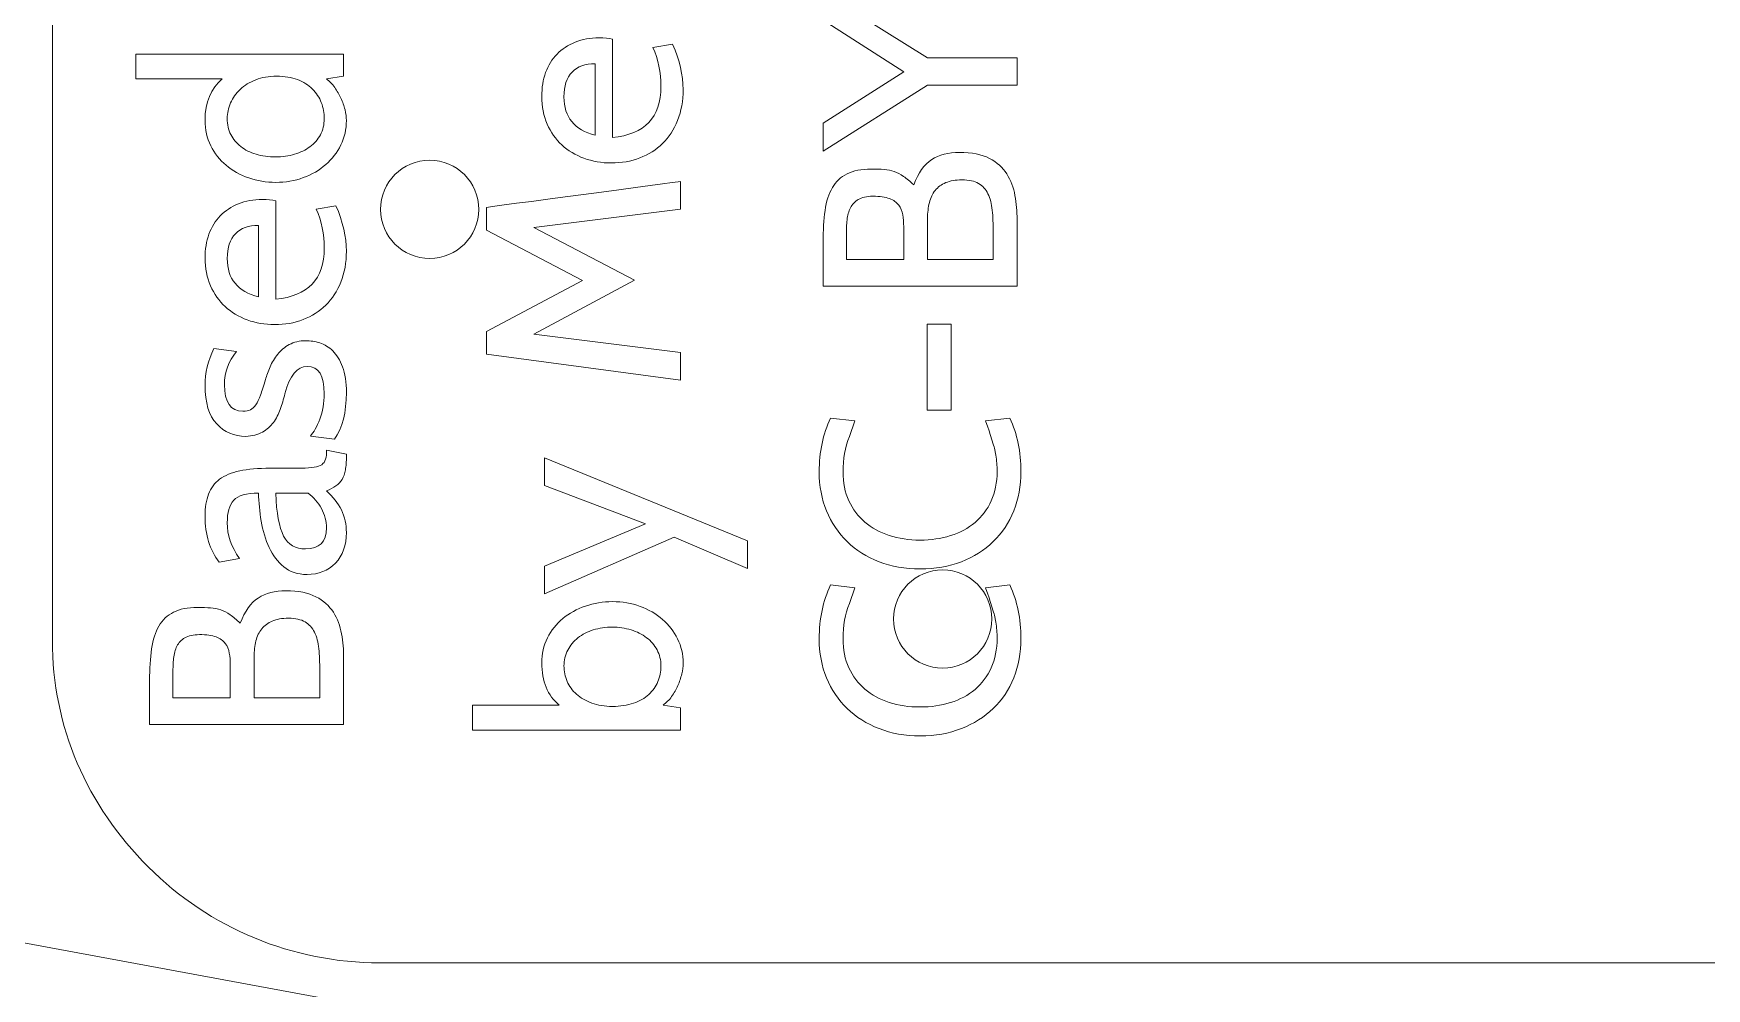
# Model space of a CAD drawing. Header units: centimetres. Extents: x -24 to 24.1, y -20.7 to 0.5.
# Drawn here: x -4.19 to 0.93, y -15.78 to -12.86 of the extents above; entities that cross this region are included whole.
import ezdxf

# ---------------------------------------------------------------- set-up
doc = ezdxf.new("R2010")
doc.units = ezdxf.units.CM
doc.header["$MEASUREMENT"] = 0
doc.layers.add('Layer 1', color=7, linetype='Continuous')

msp = doc.modelspace()

# ---------------------------------------------------------------- linework, layer by layer
at = {"layer": 'Layer 1', "color": 3, "lineweight": 9}
for points, knots in [([(-4.12828, -14.70126), (-4.12828, -14.70126), (-4.1283, -14.71581), (-4.1283, -14.71581), (-4.1283, -14.71581), (-4.1283, -14.98103), (-4.02293, -15.22084), (-3.83539, -15.40837), (-3.83539, -15.40837), (-3.64786, -15.59591), (-3.3935, -15.70126), (-3.12828, -15.70126), (-3.12828, -15.70126), (-3.12828, -15.70126), (4.37172, -15.70126), (4.37172, -15.70126), (4.37172, -15.70126), (4.63693, -15.70126), (4.89129, -15.59591), (5.07882, -15.40837), (5.07882, -15.40837), (5.26635, -15.22084), (5.37172, -14.96648), (5.37172, -14.70127), (5.37172, -14.70127), (5.37172, -14.70126), (5.37172, -2.29126), (5.37172, -2.29126), (5.37172, -2.29126), (5.37172, -1.73898), (4.924, -1.29127), (4.37172, -1.29127), (4.37172, -1.29127), (4.37172, -1.29126), (-3.12828, -1.29126), (-3.12828, -1.29127), (-3.12828, -1.29127), (-3.3935, -1.29127), (-3.64786, -1.39662), (-3.83539, -1.58416), (-3.83539, -1.58416), (-4.02293, -1.77169), (-4.12828, -2.02605), (-4.12828, -2.29126), (-4.12828, -2.29126), (-4.12828, -2.29126), (-4.12828, -14.70126), (-4.12828, -14.70126)], [0, 0, 0, 0, 0.0769231, 0.0769231, 0.0769231, 0.0769231, 0.1538462, 0.1538462, 0.1538462, 0.1538462, 0.2307692, 0.2307692, 0.2307692, 0.2307692, 0.3076923, 0.3076923, 0.3076923, 0.3076923, 0.3846154, 0.3846154, 0.3846154, 0.3846154, 0.4615385, 0.4615385, 0.4615385, 0.4615385, 0.5384615, 0.5384615, 0.5384615, 0.5384615, 0.6153846, 0.6153846, 0.6153846, 0.6153846, 0.6923077, 0.6923077, 0.6923077, 0.6923077, 0.7692308, 0.7692308, 0.7692308, 0.7692308, 0.8461538, 0.8461538, 0.8461538, 0.8461539, 1, 1, 1, 1]), ([(-2.69291, -19.95147), (-2.69289, -20.03103), (-2.72451, -20.10733), (-2.78077, -20.16359), (-2.78077, -20.16359), (-2.83703, -20.21985), (-2.91333, -20.25146), (-2.99291, -20.25146), (-2.99291, -20.25146), (-2.99291, -20.25146), (-8.39291, -20.25146), (-8.39291, -20.25146), (-8.39291, -20.25146), (-8.55859, -20.25146), (-8.6929, -20.11714), (-8.6929, -19.95147), (-8.6929, -19.95147), (-8.6929, -19.95147), (-8.69291, -16.17147), (-8.69291, -16.17147), (-8.69291, -16.17147), (-8.69291, -16.11853), (-8.6789, -16.06656), (-8.65232, -16.02079), (-8.65232, -16.02079), (-8.65232, -16.02079), (-8.16403, -15.18009), (-8.16403, -15.18009), (-8.16403, -15.18009), (-8.07915, -15.03396), (-7.91159, -14.95692), (-7.74541, -14.98766), (-7.74541, -14.98766), (-7.74541, -14.98766), (-2.93836, -15.87646), (-2.93836, -15.87646), (-2.93836, -15.87646), (-2.79612, -15.90276), (-2.69289, -16.02682), (-2.69289, -16.17147), (-2.69289, -16.17147), (-2.69289, -16.17147), (-2.69291, -19.95147), (-2.69291, -19.95147)], [0, 0, 0, 0, 0.0833333, 0.0833333, 0.0833333, 0.0833333, 0.1666667, 0.1666667, 0.1666667, 0.1666667, 0.25, 0.25, 0.25, 0.25, 0.3333333, 0.3333333, 0.3333333, 0.3333333, 0.4166667, 0.4166667, 0.4166667, 0.4166667, 0.5, 0.5, 0.5, 0.5, 0.5833333, 0.5833333, 0.5833333, 0.5833333, 0.6666667, 0.6666667, 0.6666667, 0.6666667, 0.75, 0.75, 0.75, 0.75, 0.8333333, 0.8333333, 0.8333333, 0.8333333, 1, 1, 1, 1])]:
    msp.add_open_spline(points, degree=3, knots=knots, dxfattribs=at)
at = {"layer": 'Layer 1', "color": 250, "lineweight": 9}
for points, knots in [([(-1.77371, -12.73809), (-1.77371, -12.73809), (-1.45451, -12.93791), (-1.45451, -12.93791), (-1.45451, -12.93791), (-1.45451, -12.93791), (-1.18104, -12.93791), (-1.18104, -12.93791), (-1.18104, -12.93791), (-1.18104, -12.93791), (-1.18104, -13.02173), (-1.18104, -13.02173), (-1.18104, -13.02173), (-1.18104, -13.02173), (-1.45451, -13.02173), (-1.45451, -13.02173), (-1.45451, -13.02173), (-1.45451, -13.02173), (-1.77371, -13.22239), (-1.77371, -13.22239), (-1.77371, -13.22239), (-1.77371, -13.22239), (-1.77371, -13.13772), (-1.77371, -13.13772), (-1.77371, -13.13772), (-1.77371, -13.13772), (-1.52733, -12.98024), (-1.52733, -12.98024), (-1.52733, -12.98024), (-1.52733, -12.98024), (-1.77371, -12.82276), (-1.77371, -12.82276), (-1.77371, -12.82276), (-1.77371, -12.82276), (-1.77371, -12.73809), (-1.77371, -12.73809)], [0, 0, 0, 0, 0.1, 0.1, 0.1, 0.1, 0.2, 0.2, 0.2, 0.2, 0.3, 0.3, 0.3, 0.3, 0.4, 0.4, 0.4, 0.4, 0.5, 0.5, 0.5, 0.5, 0.6, 0.6, 0.6, 0.6, 0.7, 0.7, 0.7, 0.7, 0.8, 0.8, 0.8, 0.8, 1, 1, 1, 1]), ([(-2.41718, -12.88033), (-2.41718, -12.88033), (-2.41718, -13.1809), (-2.41718, -13.1809), (-2.41718, -13.1809), (-2.31841, -13.17187), (-2.26902, -13.11994), (-2.26902, -13.02511), (-2.26902, -13.02511), (-2.26902, -12.98278), (-2.2772, -12.94299), (-2.29357, -12.90573), (-2.29357, -12.90573), (-2.29357, -12.90573), (-2.23346, -12.89557), (-2.23346, -12.89557), (-2.23346, -12.89557), (-2.21201, -12.94468), (-2.20128, -12.99096), (-2.20128, -13.03443), (-2.20128, -13.03443), (-2.20128, -13.06942), (-2.20693, -13.10089), (-2.21822, -13.12883), (-2.21822, -13.12883), (-2.22951, -13.15677), (-2.24489, -13.18034), (-2.26436, -13.19953), (-2.26436, -13.19953), (-2.28383, -13.21872), (-2.30698, -13.23339), (-2.33379, -13.24355), (-2.33379, -13.24355), (-2.3606, -13.25371), (-2.38953, -13.25879), (-2.42057, -13.25879), (-2.42057, -13.25879), (-2.45049, -13.25879), (-2.47843, -13.254), (-2.50439, -13.2444), (-2.50439, -13.2444), (-2.53036, -13.2348), (-2.55279, -13.22126), (-2.5717, -13.20376), (-2.5717, -13.20376), (-2.59061, -13.18626), (-2.60557, -13.16495), (-2.61657, -13.13984), (-2.61657, -13.13984), (-2.62758, -13.11472), (-2.63309, -13.08664), (-2.63309, -13.05559), (-2.63309, -13.05559), (-2.63309, -13.02906), (-2.62913, -13.00479), (-2.62123, -12.98278), (-2.62123, -12.98278), (-2.61333, -12.96077), (-2.60176, -12.942), (-2.58652, -12.92648), (-2.58652, -12.92648), (-2.57128, -12.91095), (-2.55279, -12.89882), (-2.53106, -12.89007), (-2.53106, -12.89007), (-2.50933, -12.88132), (-2.48492, -12.87695), (-2.45782, -12.87695), (-2.45782, -12.87695), (-2.44202, -12.87695), (-2.42847, -12.87807), (-2.41718, -12.88033)], [0, 0, 0, 0, 0.0526316, 0.0526316, 0.0526316, 0.0526316, 0.1052632, 0.1052632, 0.1052632, 0.1052632, 0.1578947, 0.1578947, 0.1578947, 0.1578947, 0.2105263, 0.2105263, 0.2105263, 0.2105263, 0.2631579, 0.2631579, 0.2631579, 0.2631579, 0.3157895, 0.3157895, 0.3157895, 0.3157895, 0.3684211, 0.3684211, 0.3684211, 0.3684211, 0.4210526, 0.4210526, 0.4210526, 0.4210526, 0.4736842, 0.4736842, 0.4736842, 0.4736842, 0.5263158, 0.5263158, 0.5263158, 0.5263158, 0.5789474, 0.5789474, 0.5789474, 0.5789474, 0.6315789, 0.6315789, 0.6315789, 0.631579, 0.6842105, 0.6842105, 0.6842105, 0.6842105, 0.7368421, 0.7368421, 0.7368421, 0.7368421, 0.7894737, 0.7894737, 0.7894737, 0.7894737, 0.8421053, 0.8421053, 0.8421053, 0.8421053, 0.8947368, 0.8947368, 0.8947368, 0.8947369, 1, 1, 1, 1]), ([(-3.23846, -12.92606), (-3.23846, -12.92606), (-3.23846, -12.99379), (-3.23846, -12.99379), (-3.23846, -12.99379), (-3.23846, -12.99379), (-3.29095, -13.00226), (-3.29095, -13.00226), (-3.29095, -13.00226), (-3.28136, -13.00903), (-3.27289, -13.01764), (-3.26555, -13.02808), (-3.26555, -13.02808), (-3.25822, -13.03852), (-3.25187, -13.04953), (-3.2465, -13.0611), (-3.2465, -13.0611), (-3.24114, -13.07267), (-3.23705, -13.08439), (-3.23423, -13.09624), (-3.23423, -13.09624), (-3.2314, -13.10809), (-3.22999, -13.1191), (-3.22999, -13.12926), (-3.22999, -13.12926), (-3.22999, -13.15579), (-3.23564, -13.18062), (-3.24693, -13.20377), (-3.24693, -13.20377), (-3.25822, -13.22691), (-3.2736, -13.24695), (-3.29307, -13.26388), (-3.29307, -13.26388), (-3.31254, -13.28081), (-3.3354, -13.29408), (-3.36165, -13.30367), (-3.36165, -13.30367), (-3.3879, -13.31327), (-3.41598, -13.31807), (-3.44589, -13.31807), (-3.44589, -13.31807), (-3.47468, -13.31807), (-3.5022, -13.31355), (-3.52844, -13.30452), (-3.52844, -13.30452), (-3.55469, -13.29549), (-3.57769, -13.28265), (-3.59745, -13.266), (-3.59745, -13.266), (-3.6172, -13.24935), (-3.63287, -13.22945), (-3.64444, -13.20631), (-3.64444, -13.20631), (-3.65601, -13.18316), (-3.6618, -13.15748), (-3.6618, -13.12926), (-3.6618, -13.12926), (-3.6618, -13.07338), (-3.6443, -13.03105), (-3.6093, -13.00226), (-3.6093, -13.00226), (-3.6093, -13.00226), (-3.87346, -13.00226), (-3.87346, -13.00226), (-3.87346, -13.00226), (-3.87346, -13.00226), (-3.87346, -12.92606), (-3.87346, -12.92606), (-3.87346, -12.92606), (-3.87346, -12.92606), (-3.23846, -12.92606), (-3.23846, -12.92606)], [0, 0, 0, 0, 0.0526316, 0.0526316, 0.0526316, 0.0526316, 0.1052632, 0.1052632, 0.1052632, 0.1052632, 0.1578947, 0.1578947, 0.1578947, 0.1578947, 0.2105263, 0.2105263, 0.2105263, 0.2105263, 0.2631579, 0.2631579, 0.2631579, 0.2631579, 0.3157895, 0.3157895, 0.3157895, 0.3157895, 0.3684211, 0.3684211, 0.3684211, 0.3684211, 0.4210526, 0.4210526, 0.4210526, 0.4210526, 0.4736842, 0.4736842, 0.4736842, 0.4736842, 0.5263158, 0.5263158, 0.5263158, 0.5263158, 0.5789474, 0.5789474, 0.5789474, 0.5789474, 0.6315789, 0.6315789, 0.6315789, 0.631579, 0.6842105, 0.6842105, 0.6842105, 0.6842105, 0.7368421, 0.7368421, 0.7368421, 0.7368421, 0.7894737, 0.7894737, 0.7894737, 0.7894737, 0.8421053, 0.8421053, 0.8421053, 0.8421053, 0.8947368, 0.8947368, 0.8947368, 0.8947369, 1, 1, 1, 1]), ([(-2.56535, -13.05729), (-2.56535, -13.11881), (-2.53346, -13.15776), (-2.46968, -13.17413), (-2.46968, -13.17413), (-2.46968, -13.17413), (-2.46968, -12.95569), (-2.46968, -12.95569), (-2.46968, -12.95569), (-2.50016, -12.95569), (-2.52372, -12.96415), (-2.54037, -12.98109), (-2.54037, -12.98109), (-2.55703, -12.99802), (-2.56535, -13.02342), (-2.56535, -13.05729)], [0, 0, 0, 0, 0.2, 0.2, 0.2, 0.2, 0.4, 0.4, 0.4, 0.4, 0.6, 0.6, 0.6, 0.6, 1, 1, 1, 1]), ([(-3.59406, -13.12333), (-3.59406, -13.14139), (-3.59039, -13.15762), (-3.58305, -13.17202), (-3.58305, -13.17202), (-3.57572, -13.18641), (-3.56556, -13.19869), (-3.55257, -13.20885), (-3.55257, -13.20885), (-3.53959, -13.21901), (-3.52407, -13.22677), (-3.50601, -13.23213), (-3.50601, -13.23213), (-3.48795, -13.23749), (-3.46791, -13.24017), (-3.44589, -13.24017), (-3.44589, -13.24017), (-3.42557, -13.24017), (-3.40638, -13.23749), (-3.38832, -13.23213), (-3.38832, -13.23213), (-3.37026, -13.22677), (-3.35459, -13.21915), (-3.34133, -13.20927), (-3.34133, -13.20927), (-3.32807, -13.19939), (-3.31748, -13.18726), (-3.30958, -13.17286), (-3.30958, -13.17286), (-3.30168, -13.15847), (-3.29773, -13.14196), (-3.29773, -13.12333), (-3.29773, -13.12333), (-3.29773, -13.1064), (-3.30069, -13.09017), (-3.30662, -13.07465), (-3.30662, -13.07465), (-3.31254, -13.05913), (-3.32157, -13.0453), (-3.33371, -13.03316), (-3.33371, -13.03316), (-3.34585, -13.02103), (-3.36109, -13.01143), (-3.37943, -13.00438), (-3.37943, -13.00438), (-3.39778, -12.99732), (-3.41908, -12.99379), (-3.44335, -12.99379), (-3.44335, -12.99379), (-3.46706, -12.99379), (-3.48823, -12.99746), (-3.50685, -13.0048), (-3.50685, -13.0048), (-3.52548, -13.01214), (-3.54129, -13.02187), (-3.55427, -13.03401), (-3.55427, -13.03401), (-3.56725, -13.04614), (-3.57713, -13.05997), (-3.5839, -13.0755), (-3.5839, -13.0755), (-3.59067, -13.09102), (-3.59406, -13.10696), (-3.59406, -13.12333)], [0, 0, 0, 0, 0.0588235, 0.0588235, 0.0588235, 0.0588235, 0.1176471, 0.1176471, 0.1176471, 0.1176471, 0.1764706, 0.1764706, 0.1764706, 0.1764706, 0.2352941, 0.2352941, 0.2352941, 0.2352941, 0.2941176, 0.2941176, 0.2941176, 0.2941177, 0.3529412, 0.3529412, 0.3529412, 0.3529412, 0.4117647, 0.4117647, 0.4117647, 0.4117647, 0.4705882, 0.4705882, 0.4705882, 0.4705882, 0.5294118, 0.5294118, 0.5294118, 0.5294118, 0.5882353, 0.5882353, 0.5882353, 0.5882353, 0.6470588, 0.6470588, 0.6470588, 0.6470588, 0.7058824, 0.7058824, 0.7058824, 0.7058824, 0.7647059, 0.7647059, 0.7647059, 0.7647059, 0.8235294, 0.8235294, 0.8235294, 0.8235294, 0.8823529, 0.8823529, 0.8823529, 0.882353, 1, 1, 1, 1]), ([(-1.18104, -13.43152), (-1.18104, -13.43152), (-1.18104, -13.63472), (-1.18104, -13.63472), (-1.18104, -13.63472), (-1.18104, -13.63472), (-1.77371, -13.63472), (-1.77371, -13.63472), (-1.77371, -13.63472), (-1.77371, -13.63472), (-1.77371, -13.50094), (-1.77371, -13.50094), (-1.77371, -13.50094), (-1.77371, -13.46425), (-1.77173, -13.43194), (-1.76778, -13.404), (-1.76778, -13.404), (-1.76383, -13.37606), (-1.75635, -13.35278), (-1.74535, -13.33415), (-1.74535, -13.33415), (-1.73434, -13.31552), (-1.71938, -13.30141), (-1.70047, -13.29182), (-1.70047, -13.29182), (-1.68156, -13.28222), (-1.65715, -13.27742), (-1.62724, -13.27742), (-1.62724, -13.27742), (-1.612, -13.27742), (-1.59873, -13.27784), (-1.58744, -13.27869), (-1.58744, -13.27869), (-1.57615, -13.27954), (-1.56571, -13.28166), (-1.55611, -13.28504), (-1.55611, -13.28504), (-1.54652, -13.28843), (-1.53706, -13.29337), (-1.52775, -13.29986), (-1.52775, -13.29986), (-1.51844, -13.30621), (-1.50814, -13.31482), (-1.49685, -13.32554), (-1.49685, -13.32554), (-1.48274, -13.28885), (-1.46439, -13.26331), (-1.44181, -13.24863), (-1.44181, -13.24863), (-1.41924, -13.23396), (-1.39101, -13.22662), (-1.35715, -13.22662), (-1.35715, -13.22662), (-1.31933, -13.22662), (-1.28885, -13.23269), (-1.26571, -13.24482), (-1.26571, -13.24482), (-1.24256, -13.25696), (-1.22478, -13.27276), (-1.21237, -13.29224), (-1.21237, -13.29224), (-1.19995, -13.31171), (-1.19162, -13.33373), (-1.18739, -13.35828), (-1.18739, -13.35828), (-1.18316, -13.38283), (-1.18104, -13.40724), (-1.18104, -13.43152)], [0, 0, 0, 0, 0.0555556, 0.0555556, 0.0555556, 0.0555556, 0.1111111, 0.1111111, 0.1111111, 0.1111111, 0.1666667, 0.1666667, 0.1666667, 0.1666667, 0.2222222, 0.2222222, 0.2222222, 0.2222222, 0.2777778, 0.2777778, 0.2777778, 0.2777778, 0.3333333, 0.3333333, 0.3333333, 0.3333333, 0.3888889, 0.3888889, 0.3888889, 0.3888889, 0.4444444, 0.4444444, 0.4444444, 0.4444445, 0.5, 0.5, 0.5, 0.5, 0.5555556, 0.5555556, 0.5555556, 0.5555556, 0.6111111, 0.6111111, 0.6111111, 0.6111111, 0.6666667, 0.6666667, 0.6666667, 0.6666667, 0.7222222, 0.7222222, 0.7222222, 0.7222222, 0.7777778, 0.7777778, 0.7777778, 0.7777778, 0.8333333, 0.8333333, 0.8333333, 0.8333333, 0.8888889, 0.8888889, 0.8888889, 0.8888889, 1, 1, 1, 1]), ([(-2.97548, -13.25053), (-3.05833, -13.25051), (-3.12548, -13.31768), (-3.12548, -13.40051), (-3.12548, -13.40051), (-3.12549, -13.48335), (-3.05833, -13.5505), (-2.9755, -13.5505), (-2.9755, -13.5505), (-2.89266, -13.55051), (-2.82551, -13.48335), (-2.82549, -13.40052), (-2.82549, -13.40052), (-2.82549, -13.31768), (-2.89266, -13.25053), (-2.97548, -13.25053)], [0, 0, 0, 0, 0.2, 0.2, 0.2, 0.2, 0.4, 0.4, 0.4, 0.4, 0.6, 0.6, 0.6, 0.6, 1, 1, 1, 1]), ([(-2.20975, -13.31552), (-2.20975, -13.31552), (-2.20975, -13.40019), (-2.20975, -13.40019), (-2.20975, -13.40019), (-2.20975, -13.40019), (-2.65764, -13.45607), (-2.65764, -13.45607), (-2.65764, -13.45607), (-2.65764, -13.45607), (-2.3503, -13.61694), (-2.3503, -13.61694), (-2.3503, -13.61694), (-2.3503, -13.61694), (-2.65764, -13.78119), (-2.65764, -13.78119), (-2.65764, -13.78119), (-2.65764, -13.78119), (-2.20975, -13.83707), (-2.20975, -13.83707), (-2.20975, -13.83707), (-2.20975, -13.83707), (-2.20975, -13.92174), (-2.20975, -13.92174), (-2.20975, -13.92174), (-2.20975, -13.92174), (-2.80242, -13.84215), (-2.80242, -13.84215), (-2.80242, -13.84215), (-2.80242, -13.84215), (-2.80242, -13.77357), (-2.80242, -13.77357), (-2.80242, -13.77357), (-2.80242, -13.77357), (-2.50862, -13.61779), (-2.50862, -13.61779), (-2.50862, -13.61779), (-2.50862, -13.61779), (-2.80242, -13.46369), (-2.80242, -13.46369), (-2.80242, -13.46369), (-2.80242, -13.46369), (-2.80242, -13.39426), (-2.80242, -13.39426), (-2.80242, -13.39426), (-2.80242, -13.39426), (-2.20975, -13.31552), (-2.20975, -13.31552)], [0, 0, 0, 0, 0.0769231, 0.0769231, 0.0769231, 0.0769231, 0.1538462, 0.1538462, 0.1538462, 0.1538462, 0.2307692, 0.2307692, 0.2307692, 0.2307692, 0.3076923, 0.3076923, 0.3076923, 0.3076923, 0.3846154, 0.3846154, 0.3846154, 0.3846154, 0.4615385, 0.4615385, 0.4615385, 0.4615385, 0.5384615, 0.5384615, 0.5384615, 0.5384615, 0.6153846, 0.6153846, 0.6153846, 0.6153846, 0.6923077, 0.6923077, 0.6923077, 0.6923077, 0.7692308, 0.7692308, 0.7692308, 0.7692308, 0.8461538, 0.8461538, 0.8461538, 0.8461539, 1, 1, 1, 1]), ([(-1.45451, -13.42855), (-1.45451, -13.42855), (-1.45451, -13.55344), (-1.45451, -13.55344), (-1.45451, -13.55344), (-1.45451, -13.55344), (-1.25385, -13.55344), (-1.25385, -13.55344), (-1.25385, -13.55344), (-1.25385, -13.55344), (-1.25385, -13.47074), (-1.25385, -13.47074), (-1.25385, -13.47074), (-1.25385, -13.44549), (-1.25484, -13.42291), (-1.25682, -13.40329), (-1.25682, -13.40329), (-1.25879, -13.38354), (-1.26317, -13.36689), (-1.26994, -13.35306), (-1.26994, -13.35306), (-1.27671, -13.33923), (-1.28631, -13.32879), (-1.29873, -13.32145), (-1.29873, -13.32145), (-1.31114, -13.31411), (-1.32808, -13.31044), (-1.34953, -13.31044), (-1.34953, -13.31044), (-1.36928, -13.31044), (-1.38579, -13.31326), (-1.39906, -13.31891), (-1.39906, -13.31891), (-1.41232, -13.32455), (-1.42305, -13.33231), (-1.43123, -13.34247), (-1.43123, -13.34247), (-1.43942, -13.35263), (-1.44534, -13.36505), (-1.44901, -13.37959), (-1.44901, -13.37959), (-1.45268, -13.39426), (-1.45451, -13.41063), (-1.45451, -13.42855)], [0, 0, 0, 0, 0.0833333, 0.0833333, 0.0833333, 0.0833333, 0.1666667, 0.1666667, 0.1666667, 0.1666667, 0.25, 0.25, 0.25, 0.25, 0.3333333, 0.3333333, 0.3333333, 0.3333333, 0.4166667, 0.4166667, 0.4166667, 0.4166667, 0.5, 0.5, 0.5, 0.5, 0.5833333, 0.5833333, 0.5833333, 0.5833333, 0.6666667, 0.6666667, 0.6666667, 0.6666667, 0.75, 0.75, 0.75, 0.75, 0.8333333, 0.8333333, 0.8333333, 0.8333333, 1, 1, 1, 1]), ([(-3.44589, -13.37395), (-3.44589, -13.37395), (-3.44589, -13.67452), (-3.44589, -13.67452), (-3.44589, -13.67452), (-3.34712, -13.66549), (-3.29773, -13.61356), (-3.29773, -13.51873), (-3.29773, -13.51873), (-3.29773, -13.4764), (-3.30591, -13.43661), (-3.32228, -13.39935), (-3.32228, -13.39935), (-3.32228, -13.39935), (-3.26217, -13.38919), (-3.26217, -13.38919), (-3.26217, -13.38919), (-3.24072, -13.4383), (-3.22999, -13.48458), (-3.22999, -13.52805), (-3.22999, -13.52805), (-3.22999, -13.56304), (-3.23564, -13.59451), (-3.24693, -13.62245), (-3.24693, -13.62245), (-3.25822, -13.65039), (-3.2736, -13.67396), (-3.29307, -13.69315), (-3.29307, -13.69315), (-3.31254, -13.71234), (-3.33569, -13.72701), (-3.3625, -13.73717), (-3.3625, -13.73717), (-3.38931, -13.74733), (-3.41824, -13.75241), (-3.44928, -13.75241), (-3.44928, -13.75241), (-3.4792, -13.75241), (-3.50714, -13.74762), (-3.5331, -13.73802), (-3.5331, -13.73802), (-3.55907, -13.72842), (-3.5815, -13.71488), (-3.60041, -13.69738), (-3.60041, -13.69738), (-3.61932, -13.67988), (-3.63428, -13.65857), (-3.64528, -13.63346), (-3.64528, -13.63346), (-3.65629, -13.60834), (-3.6618, -13.58026), (-3.6618, -13.54921), (-3.6618, -13.54921), (-3.6618, -13.52268), (-3.65784, -13.49841), (-3.64994, -13.4764), (-3.64994, -13.4764), (-3.64204, -13.45439), (-3.63047, -13.43562), (-3.61523, -13.4201), (-3.61523, -13.4201), (-3.59999, -13.40457), (-3.5815, -13.39244), (-3.55977, -13.38369), (-3.55977, -13.38369), (-3.53804, -13.37494), (-3.51363, -13.37057), (-3.48653, -13.37057), (-3.48653, -13.37057), (-3.47073, -13.37057), (-3.45718, -13.37169), (-3.44589, -13.37395)], [0, 0, 0, 0, 0.0526316, 0.0526316, 0.0526316, 0.0526316, 0.1052632, 0.1052632, 0.1052632, 0.1052632, 0.1578947, 0.1578947, 0.1578947, 0.1578947, 0.2105263, 0.2105263, 0.2105263, 0.2105263, 0.2631579, 0.2631579, 0.2631579, 0.2631579, 0.3157895, 0.3157895, 0.3157895, 0.3157895, 0.3684211, 0.3684211, 0.3684211, 0.3684211, 0.4210526, 0.4210526, 0.4210526, 0.4210526, 0.4736842, 0.4736842, 0.4736842, 0.4736842, 0.5263158, 0.5263158, 0.5263158, 0.5263158, 0.5789474, 0.5789474, 0.5789474, 0.5789474, 0.6315789, 0.6315789, 0.6315789, 0.631579, 0.6842105, 0.6842105, 0.6842105, 0.6842105, 0.7368421, 0.7368421, 0.7368421, 0.7368421, 0.7894737, 0.7894737, 0.7894737, 0.7894737, 0.8421053, 0.8421053, 0.8421053, 0.8421053, 0.8947368, 0.8947368, 0.8947368, 0.8947369, 1, 1, 1, 1]), ([(-1.70259, -13.47752), (-1.70259, -13.47752), (-1.70259, -13.55344), (-1.70259, -13.55344), (-1.70259, -13.55344), (-1.70259, -13.55344), (-1.52733, -13.55344), (-1.52733, -13.55344), (-1.52733, -13.55344), (-1.52733, -13.55344), (-1.52733, -13.45395), (-1.52733, -13.45395), (-1.52733, -13.45395), (-1.52733, -13.44055), (-1.52832, -13.42813), (-1.53029, -13.41684), (-1.53029, -13.41684), (-1.53227, -13.40569), (-1.53636, -13.39581), (-1.54271, -13.38735), (-1.54271, -13.38735), (-1.54892, -13.37888), (-1.55823, -13.37239), (-1.57079, -13.36759), (-1.57079, -13.36759), (-1.58321, -13.36279), (-1.60028, -13.3604), (-1.62173, -13.3604), (-1.62173, -13.3604), (-1.6405, -13.3604), (-1.65518, -13.36364), (-1.66604, -13.37013), (-1.66604, -13.37013), (-1.67677, -13.37662), (-1.68481, -13.38509), (-1.69031, -13.39581), (-1.69031, -13.39581), (-1.69567, -13.40654), (-1.69906, -13.41882), (-1.70047, -13.43293), (-1.70047, -13.43293), (-1.70188, -13.4469), (-1.70259, -13.46185), (-1.70259, -13.47752)], [0, 0, 0, 0, 0.0833333, 0.0833333, 0.0833333, 0.0833333, 0.1666667, 0.1666667, 0.1666667, 0.1666667, 0.25, 0.25, 0.25, 0.25, 0.3333333, 0.3333333, 0.3333333, 0.3333333, 0.4166667, 0.4166667, 0.4166667, 0.4166667, 0.5, 0.5, 0.5, 0.5, 0.5833333, 0.5833333, 0.5833333, 0.5833333, 0.6666667, 0.6666667, 0.6666667, 0.6666667, 0.75, 0.75, 0.75, 0.75, 0.8333333, 0.8333333, 0.8333333, 0.8333333, 1, 1, 1, 1]), ([(-3.59406, -13.55091), (-3.59406, -13.61243), (-3.56217, -13.65138), (-3.49839, -13.66775), (-3.49839, -13.66775), (-3.49839, -13.66775), (-3.49839, -13.44931), (-3.49839, -13.44931), (-3.49839, -13.44931), (-3.52887, -13.44931), (-3.55243, -13.45777), (-3.56908, -13.47471), (-3.56908, -13.47471), (-3.58574, -13.49164), (-3.59406, -13.51704), (-3.59406, -13.55091)], [0, 0, 0, 0, 0.2, 0.2, 0.2, 0.2, 0.4, 0.4, 0.4, 0.4, 0.6, 0.6, 0.6, 0.6, 1, 1, 1, 1]), ([(-1.38255, -13.75071), (-1.38255, -13.75071), (-1.38255, -14.01318), (-1.38255, -14.01318), (-1.38255, -14.01318), (-1.38255, -14.01318), (-1.45536, -14.01318), (-1.45536, -14.01318), (-1.45536, -14.01318), (-1.45536, -14.01318), (-1.45536, -13.75071), (-1.45536, -13.75071), (-1.45536, -13.75071), (-1.45536, -13.75071), (-1.38255, -13.75071), (-1.38255, -13.75071)], [0, 0, 0, 0, 0.2, 0.2, 0.2, 0.2, 0.4, 0.4, 0.4, 0.4, 0.6, 0.6, 0.6, 0.6, 1, 1, 1, 1]), ([(-3.22999, -13.95985), (-3.22999, -14.02024), (-3.24213, -14.06766), (-3.2664, -14.10209), (-3.2664, -14.10209), (-3.2664, -14.10209), (-3.34006, -14.09277), (-3.34006, -14.09277), (-3.34006, -14.09277), (-3.3299, -14.08148), (-3.3203, -14.06413), (-3.31127, -14.0407), (-3.31127, -14.0407), (-3.30224, -14.01728), (-3.29773, -13.99146), (-3.29773, -13.96323), (-3.29773, -13.96323), (-3.29773, -13.90792), (-3.31494, -13.88026), (-3.34937, -13.88026), (-3.34937, -13.88026), (-3.38042, -13.88026), (-3.40328, -13.90792), (-3.41795, -13.96323), (-3.41795, -13.96323), (-3.42191, -13.98017), (-3.42656, -13.99611), (-3.43192, -14.01107), (-3.43192, -14.01107), (-3.43729, -14.02603), (-3.44434, -14.03943), (-3.45309, -14.05129), (-3.45309, -14.05129), (-3.46184, -14.06314), (-3.47299, -14.07288), (-3.48653, -14.0805), (-3.48653, -14.0805), (-3.50008, -14.08812), (-3.51701, -14.09249), (-3.53733, -14.09362), (-3.53733, -14.09362), (-3.57289, -14.09362), (-3.60253, -14.08092), (-3.62623, -14.05552), (-3.62623, -14.05552), (-3.64994, -14.03012), (-3.6618, -13.99089), (-3.6618, -13.93783), (-3.6618, -13.93783), (-3.6618, -13.90001), (-3.65276, -13.86248), (-3.6347, -13.82523), (-3.6347, -13.82523), (-3.6347, -13.82523), (-3.56527, -13.83454), (-3.56527, -13.83454), (-3.56527, -13.83454), (-3.59011, -13.86389), (-3.60253, -13.89776), (-3.60253, -13.93614), (-3.60253, -13.93614), (-3.60253, -13.98976), (-3.58376, -14.01657), (-3.54622, -14.01657), (-3.54622, -14.01657), (-3.53719, -14.01657), (-3.52943, -14.01516), (-3.52322, -14.01234), (-3.52322, -14.01234), (-3.51701, -14.00952), (-3.51137, -14.00444), (-3.50657, -13.9971), (-3.50657, -13.9971), (-3.50177, -13.98976), (-3.49712, -13.97988), (-3.49246, -13.96747), (-3.49246, -13.96747), (-3.48795, -13.95505), (-3.48287, -13.93924), (-3.47722, -13.92005), (-3.47722, -13.92005), (-3.47383, -13.9082), (-3.46918, -13.89536), (-3.46325, -13.88153), (-3.46325, -13.88153), (-3.45732, -13.8677), (-3.44956, -13.85486), (-3.43997, -13.84301), (-3.43997, -13.84301), (-3.43037, -13.83115), (-3.41852, -13.82127), (-3.40441, -13.81337), (-3.40441, -13.81337), (-3.3903, -13.80547), (-3.37336, -13.80152), (-3.35361, -13.80152), (-3.35361, -13.80152), (-3.34006, -13.80152), (-3.32595, -13.80378), (-3.31127, -13.80829), (-3.31127, -13.80829), (-3.2966, -13.81281), (-3.28333, -13.82099), (-3.27148, -13.83285), (-3.27148, -13.83285), (-3.25963, -13.8447), (-3.24975, -13.86093), (-3.24185, -13.88153), (-3.24185, -13.88153), (-3.23394, -13.90213), (-3.22999, -13.92824), (-3.22999, -13.95985)], [0, 0, 0, 0, 0.0344828, 0.0344828, 0.0344828, 0.0344828, 0.0689655, 0.0689655, 0.0689655, 0.0689655, 0.1034483, 0.1034483, 0.1034483, 0.1034483, 0.137931, 0.137931, 0.137931, 0.137931, 0.1724138, 0.1724138, 0.1724138, 0.1724138, 0.2068966, 0.2068966, 0.2068966, 0.2068966, 0.2413793, 0.2413793, 0.2413793, 0.2413793, 0.2758621, 0.2758621, 0.2758621, 0.2758621, 0.3103448, 0.3103448, 0.3103448, 0.3103448, 0.3448276, 0.3448276, 0.3448276, 0.3448276, 0.3793103, 0.3793103, 0.3793103, 0.3793104, 0.4137931, 0.4137931, 0.4137931, 0.4137931, 0.4482759, 0.4482759, 0.4482759, 0.4482759, 0.4827586, 0.4827586, 0.4827586, 0.4827586, 0.5172414, 0.5172414, 0.5172414, 0.5172414, 0.5517241, 0.5517241, 0.5517241, 0.5517241, 0.5862069, 0.5862069, 0.5862069, 0.5862069, 0.6206897, 0.6206897, 0.6206897, 0.6206897, 0.6551724, 0.6551724, 0.6551724, 0.6551724, 0.6896552, 0.6896552, 0.6896552, 0.6896552, 0.7241379, 0.7241379, 0.7241379, 0.7241379, 0.7586207, 0.7586207, 0.7586207, 0.7586207, 0.7931034, 0.7931034, 0.7931034, 0.7931035, 0.8275862, 0.8275862, 0.8275862, 0.8275862, 0.862069, 0.862069, 0.862069, 0.862069, 0.8965517, 0.8965517, 0.8965517, 0.8965517, 0.9310345, 0.9310345, 0.9310345, 0.9310345, 1, 1, 1, 1]), ([(-1.16919, -14.20114), (-1.16919, -14.2446), (-1.17652, -14.28454), (-1.1912, -14.32094), (-1.1912, -14.32094), (-1.20588, -14.35735), (-1.22676, -14.38868), (-1.25385, -14.41492), (-1.25385, -14.41492), (-1.28095, -14.44117), (-1.3134, -14.46163), (-1.35122, -14.47631), (-1.35122, -14.47631), (-1.38904, -14.49098), (-1.43109, -14.49832), (-1.47737, -14.49832), (-1.47737, -14.49832), (-1.52309, -14.49832), (-1.56486, -14.49098), (-1.60268, -14.47631), (-1.60268, -14.47631), (-1.6405, -14.46163), (-1.67296, -14.44117), (-1.70005, -14.41492), (-1.70005, -14.41492), (-1.72714, -14.38868), (-1.74817, -14.35749), (-1.76313, -14.32137), (-1.76313, -14.32137), (-1.77808, -14.28524), (-1.78556, -14.24545), (-1.78556, -14.20199), (-1.78556, -14.20199), (-1.78556, -14.14159), (-1.77399, -14.08684), (-1.75085, -14.03773), (-1.75085, -14.03773), (-1.75085, -14.03773), (-1.67634, -14.0462), (-1.67634, -14.0462), (-1.67634, -14.0462), (-1.67634, -14.0462), (-1.69328, -14.09446), (-1.69328, -14.09446), (-1.69328, -14.09446), (-1.70626, -14.12663), (-1.71275, -14.16247), (-1.71275, -14.20199), (-1.71275, -14.20199), (-1.71275, -14.23529), (-1.70682, -14.26478), (-1.69497, -14.29046), (-1.69497, -14.29046), (-1.68312, -14.31614), (-1.66675, -14.33788), (-1.64586, -14.35566), (-1.64586, -14.35566), (-1.62498, -14.37344), (-1.60014, -14.38698), (-1.57135, -14.3963), (-1.57135, -14.3963), (-1.54257, -14.40561), (-1.51124, -14.41027), (-1.47737, -14.41027), (-1.47737, -14.41027), (-1.44407, -14.41027), (-1.41303, -14.40575), (-1.38424, -14.39672), (-1.38424, -14.39672), (-1.35545, -14.38769), (-1.33048, -14.37428), (-1.30931, -14.3565), (-1.30931, -14.3565), (-1.28814, -14.33872), (-1.27163, -14.31671), (-1.25978, -14.29046), (-1.25978, -14.29046), (-1.24793, -14.26422), (-1.242, -14.23416), (-1.242, -14.20029), (-1.242, -14.20029), (-1.242, -14.19183), (-1.24228, -14.18364), (-1.24285, -14.17574), (-1.24285, -14.17574), (-1.24341, -14.16784), (-1.24454, -14.15965), (-1.24623, -14.15119), (-1.24623, -14.15119), (-1.24623, -14.15119), (-1.25047, -14.13002), (-1.25047, -14.13002), (-1.25047, -14.13002), (-1.25103, -14.1255), (-1.25329, -14.11788), (-1.25724, -14.10716), (-1.25724, -14.10716), (-1.25724, -14.10716), (-1.26317, -14.08768), (-1.26317, -14.08768), (-1.26317, -14.08768), (-1.26373, -14.08486), (-1.26627, -14.07752), (-1.27079, -14.06567), (-1.27079, -14.06567), (-1.27079, -14.06567), (-1.27756, -14.0462), (-1.27756, -14.0462), (-1.27756, -14.0462), (-1.27756, -14.0462), (-1.20305, -14.03773), (-1.20305, -14.03773), (-1.20305, -14.03773), (-1.18048, -14.08684), (-1.16919, -14.14131), (-1.16919, -14.20114)], [0, 0, 0, 0, 0.0333333, 0.0333333, 0.0333333, 0.0333333, 0.0666667, 0.0666667, 0.0666667, 0.0666667, 0.1, 0.1, 0.1, 0.1, 0.1333333, 0.1333333, 0.1333333, 0.1333333, 0.1666667, 0.1666667, 0.1666667, 0.1666667, 0.2, 0.2, 0.2, 0.2, 0.2333333, 0.2333333, 0.2333333, 0.2333333, 0.2666667, 0.2666667, 0.2666667, 0.2666667, 0.3, 0.3, 0.3, 0.3, 0.3333333, 0.3333333, 0.3333333, 0.3333333, 0.3666667, 0.3666667, 0.3666667, 0.3666667, 0.4, 0.4, 0.4, 0.4, 0.4333333, 0.4333333, 0.4333333, 0.4333333, 0.4666667, 0.4666667, 0.4666667, 0.4666667, 0.5, 0.5, 0.5, 0.5, 0.5333333, 0.5333333, 0.5333333, 0.5333333, 0.5666667, 0.5666667, 0.5666667, 0.5666667, 0.6, 0.6, 0.6, 0.6, 0.6333333, 0.6333333, 0.6333333, 0.6333333, 0.6666667, 0.6666667, 0.6666667, 0.6666667, 0.7, 0.7, 0.7, 0.7, 0.7333333, 0.7333333, 0.7333333, 0.7333333, 0.7666667, 0.7666667, 0.7666667, 0.7666667, 0.8, 0.8, 0.8, 0.8, 0.8333333, 0.8333333, 0.8333333, 0.8333333, 0.8666667, 0.8666667, 0.8666667, 0.8666667, 0.9, 0.9, 0.9, 0.9, 0.9333333, 0.9333333, 0.9333333, 0.9333333, 1, 1, 1, 1]), ([(-3.29095, -14.13595), (-3.29095, -14.13595), (-3.22999, -14.14781), (-3.22999, -14.14781), (-3.22999, -14.14781), (-3.22999, -14.14781), (-3.22999, -14.15373), (-3.22999, -14.15373), (-3.22999, -14.15373), (-3.22999, -14.17067), (-3.23098, -14.18478), (-3.23296, -14.19607), (-3.23296, -14.19607), (-3.23493, -14.20735), (-3.23832, -14.21695), (-3.24312, -14.22485), (-3.24312, -14.22485), (-3.24791, -14.23275), (-3.25426, -14.23939), (-3.26217, -14.24475), (-3.26217, -14.24475), (-3.27007, -14.25011), (-3.27966, -14.25533), (-3.29095, -14.26041), (-3.29095, -14.26041), (-3.25031, -14.29541), (-3.22999, -14.33774), (-3.22999, -14.38741), (-3.22999, -14.38741), (-3.22999, -14.42636), (-3.24114, -14.4574), (-3.26344, -14.48055), (-3.26344, -14.48055), (-3.28573, -14.50369), (-3.31466, -14.51526), (-3.35022, -14.51526), (-3.35022, -14.51526), (-3.37901, -14.51526), (-3.40271, -14.5075), (-3.42134, -14.49198), (-3.42134, -14.49198), (-3.43997, -14.47645), (-3.45493, -14.4567), (-3.46621, -14.43271), (-3.46621, -14.43271), (-3.4775, -14.40872), (-3.48555, -14.38205), (-3.49034, -14.3527), (-3.49034, -14.3527), (-3.49514, -14.32335), (-3.49782, -14.29484), (-3.49839, -14.26719), (-3.49839, -14.26719), (-3.53564, -14.26719), (-3.5609, -14.27438), (-3.57416, -14.28878), (-3.57416, -14.28878), (-3.58743, -14.30317), (-3.59406, -14.32617), (-3.59406, -14.35778), (-3.59406, -14.35778), (-3.59406, -14.3939), (-3.58164, -14.43031), (-3.55681, -14.467), (-3.55681, -14.467), (-3.55681, -14.467), (-3.61861, -14.47801), (-3.61861, -14.47801), (-3.61861, -14.47801), (-3.6474, -14.44075), (-3.6618, -14.3939), (-3.6618, -14.33746), (-3.6618, -14.33746), (-3.6618, -14.31093), (-3.65827, -14.28835), (-3.65121, -14.26973), (-3.65121, -14.26973), (-3.64416, -14.2511), (-3.63287, -14.236), (-3.61734, -14.22443), (-3.61734, -14.22443), (-3.60182, -14.21286), (-3.58136, -14.20439), (-3.55596, -14.19903), (-3.55596, -14.19903), (-3.53056, -14.19367), (-3.49952, -14.19099), (-3.46283, -14.19099), (-3.46283, -14.19099), (-3.46283, -14.19099), (-3.37816, -14.19099), (-3.37816, -14.19099), (-3.37816, -14.19099), (-3.34542, -14.19099), (-3.3227, -14.18816), (-3.31, -14.18252), (-3.31, -14.18252), (-3.2973, -14.17687), (-3.29095, -14.16389), (-3.29095, -14.14357), (-3.29095, -14.14357), (-3.29095, -14.14357), (-3.29095, -14.13595), (-3.29095, -14.13595)], [0, 0, 0, 0, 0.037037, 0.037037, 0.037037, 0.037037, 0.0740741, 0.0740741, 0.0740741, 0.0740741, 0.1111111, 0.1111111, 0.1111111, 0.1111111, 0.1481481, 0.1481481, 0.1481481, 0.1481482, 0.1851852, 0.1851852, 0.1851852, 0.1851852, 0.2222222, 0.2222222, 0.2222222, 0.2222222, 0.2592593, 0.2592593, 0.2592593, 0.2592593, 0.2962963, 0.2962963, 0.2962963, 0.2962963, 0.3333333, 0.3333333, 0.3333333, 0.3333333, 0.3703704, 0.3703704, 0.3703704, 0.3703704, 0.4074074, 0.4074074, 0.4074074, 0.4074074, 0.4444444, 0.4444444, 0.4444444, 0.4444445, 0.4814815, 0.4814815, 0.4814815, 0.4814815, 0.5185185, 0.5185185, 0.5185185, 0.5185185, 0.5555556, 0.5555556, 0.5555556, 0.5555556, 0.5925926, 0.5925926, 0.5925926, 0.5925926, 0.6296296, 0.6296296, 0.6296296, 0.6296296, 0.6666667, 0.6666667, 0.6666667, 0.6666667, 0.7037037, 0.7037037, 0.7037037, 0.7037037, 0.7407407, 0.7407407, 0.7407407, 0.7407408, 0.7777778, 0.7777778, 0.7777778, 0.7777778, 0.8148148, 0.8148148, 0.8148148, 0.8148148, 0.8518519, 0.8518519, 0.8518519, 0.8518519, 0.8888889, 0.8888889, 0.8888889, 0.8888889, 0.9259259, 0.9259259, 0.9259259, 0.9259259, 1, 1, 1, 1]), ([(-2.62462, -14.15881), (-2.62462, -14.15881), (-2.00486, -14.41281), (-2.00486, -14.41281), (-2.00486, -14.41281), (-2.00486, -14.41281), (-2.00486, -14.49748), (-2.00486, -14.49748), (-2.00486, -14.49748), (-2.00486, -14.49748), (-2.22838, -14.4018), (-2.22838, -14.4018), (-2.22838, -14.4018), (-2.22838, -14.4018), (-2.62462, -14.57452), (-2.62462, -14.57452), (-2.62462, -14.57452), (-2.62462, -14.57452), (-2.62462, -14.48986), (-2.62462, -14.48986), (-2.62462, -14.48986), (-2.62462, -14.48986), (-2.31643, -14.36032), (-2.31643, -14.36032), (-2.31643, -14.36032), (-2.31643, -14.36032), (-2.62462, -14.24348), (-2.62462, -14.24348), (-2.62462, -14.24348), (-2.62462, -14.24348), (-2.62462, -14.15881), (-2.62462, -14.15881)], [0, 0, 0, 0, 0.1111111, 0.1111111, 0.1111111, 0.1111111, 0.2222222, 0.2222222, 0.2222222, 0.2222222, 0.3333333, 0.3333333, 0.3333333, 0.3333333, 0.4444444, 0.4444444, 0.4444444, 0.4444445, 0.5555556, 0.5555556, 0.5555556, 0.5555556, 0.6666667, 0.6666667, 0.6666667, 0.6666667, 0.7777778, 0.7777778, 0.7777778, 0.7777778, 1, 1, 1, 1]), ([(-3.34683, -14.26719), (-3.34683, -14.26719), (-3.44589, -14.26719), (-3.44589, -14.26719), (-3.44589, -14.26719), (-3.44364, -14.32815), (-3.43559, -14.37175), (-3.42176, -14.398), (-3.42176, -14.398), (-3.40794, -14.42424), (-3.3855, -14.43737), (-3.35445, -14.43737), (-3.35445, -14.43737), (-3.31212, -14.43737), (-3.29095, -14.41592), (-3.29095, -14.37302), (-3.29095, -14.37302), (-3.29095, -14.3527), (-3.29603, -14.33308), (-3.30619, -14.31418), (-3.30619, -14.31418), (-3.31635, -14.29527), (-3.3299, -14.2796), (-3.34683, -14.26719)], [0, 0, 0, 0, 0.1428571, 0.1428571, 0.1428571, 0.1428572, 0.2857143, 0.2857143, 0.2857143, 0.2857143, 0.4285714, 0.4285714, 0.4285714, 0.4285714, 0.5714286, 0.5714286, 0.5714286, 0.5714286, 0.7142857, 0.7142857, 0.7142857, 0.7142857, 1, 1, 1, 1]), ([(-1.40828, -14.50128), (-1.49112, -14.50126), (-1.55827, -14.56843), (-1.55827, -14.65126), (-1.55827, -14.65126), (-1.55828, -14.7341), (-1.49112, -14.80125), (-1.40829, -14.80125), (-1.40829, -14.80125), (-1.32545, -14.80126), (-1.2583, -14.7341), (-1.25828, -14.65127), (-1.25828, -14.65127), (-1.25828, -14.56843), (-1.32545, -14.50128), (-1.40828, -14.50128)], [0, 0, 0, 0, 0.2, 0.2, 0.2, 0.2, 0.4, 0.4, 0.4, 0.4, 0.6, 0.6, 0.6, 0.6, 1, 1, 1, 1]), ([(-3.23846, -14.77011), (-3.23846, -14.77011), (-3.23846, -14.97331), (-3.23846, -14.97331), (-3.23846, -14.97331), (-3.23846, -14.97331), (-3.83113, -14.97331), (-3.83113, -14.97331), (-3.83113, -14.97331), (-3.83113, -14.97331), (-3.83113, -14.83953), (-3.83113, -14.83953), (-3.83113, -14.83953), (-3.83113, -14.80284), (-3.82915, -14.77053), (-3.8252, -14.74259), (-3.8252, -14.74259), (-3.82125, -14.71465), (-3.81377, -14.69137), (-3.80277, -14.67274), (-3.80277, -14.67274), (-3.79176, -14.65411), (-3.7768, -14.64), (-3.75789, -14.63041), (-3.75789, -14.63041), (-3.73898, -14.62081), (-3.71457, -14.61601), (-3.68466, -14.61601), (-3.68466, -14.61601), (-3.66942, -14.61601), (-3.65615, -14.61643), (-3.64486, -14.61728), (-3.64486, -14.61728), (-3.63357, -14.61813), (-3.62313, -14.62025), (-3.61353, -14.62363), (-3.61353, -14.62363), (-3.60394, -14.62702), (-3.59448, -14.63196), (-3.58517, -14.63845), (-3.58517, -14.63845), (-3.57586, -14.6448), (-3.56556, -14.65341), (-3.55427, -14.66413), (-3.55427, -14.66413), (-3.54016, -14.62744), (-3.52181, -14.6019), (-3.49923, -14.58722), (-3.49923, -14.58722), (-3.47666, -14.57255), (-3.44843, -14.56521), (-3.41457, -14.56521), (-3.41457, -14.56521), (-3.37675, -14.56521), (-3.34627, -14.57128), (-3.32313, -14.58341), (-3.32313, -14.58341), (-3.29998, -14.59555), (-3.2822, -14.61135), (-3.26979, -14.63083), (-3.26979, -14.63083), (-3.25737, -14.6503), (-3.24904, -14.67232), (-3.24481, -14.69687), (-3.24481, -14.69687), (-3.24058, -14.72142), (-3.23846, -14.74583), (-3.23846, -14.77011)], [0, 0, 0, 0, 0.0555556, 0.0555556, 0.0555556, 0.0555556, 0.1111111, 0.1111111, 0.1111111, 0.1111111, 0.1666667, 0.1666667, 0.1666667, 0.1666667, 0.2222222, 0.2222222, 0.2222222, 0.2222222, 0.2777778, 0.2777778, 0.2777778, 0.2777778, 0.3333333, 0.3333333, 0.3333333, 0.3333333, 0.3888889, 0.3888889, 0.3888889, 0.3888889, 0.4444444, 0.4444444, 0.4444444, 0.4444445, 0.5, 0.5, 0.5, 0.5, 0.5555556, 0.5555556, 0.5555556, 0.5555556, 0.6111111, 0.6111111, 0.6111111, 0.6111111, 0.6666667, 0.6666667, 0.6666667, 0.6666667, 0.7222222, 0.7222222, 0.7222222, 0.7222222, 0.7777778, 0.7777778, 0.7777778, 0.7777778, 0.8333333, 0.8333333, 0.8333333, 0.8333333, 0.8888889, 0.8888889, 0.8888889, 0.8888889, 1, 1, 1, 1]), ([(-1.16919, -14.71084), (-1.16919, -14.7543), (-1.17652, -14.79424), (-1.1912, -14.83064), (-1.1912, -14.83064), (-1.20588, -14.86705), (-1.22676, -14.89838), (-1.25385, -14.92462), (-1.25385, -14.92462), (-1.28095, -14.95087), (-1.3134, -14.97133), (-1.35122, -14.98601), (-1.35122, -14.98601), (-1.38904, -15.00068), (-1.43109, -15.00802), (-1.47737, -15.00802), (-1.47737, -15.00802), (-1.52309, -15.00802), (-1.56486, -15.00068), (-1.60268, -14.98601), (-1.60268, -14.98601), (-1.6405, -14.97133), (-1.67296, -14.95087), (-1.70005, -14.92462), (-1.70005, -14.92462), (-1.72714, -14.89838), (-1.74817, -14.86719), (-1.76313, -14.83107), (-1.76313, -14.83107), (-1.77808, -14.79494), (-1.78556, -14.75515), (-1.78556, -14.71169), (-1.78556, -14.71169), (-1.78556, -14.65129), (-1.77399, -14.59654), (-1.75085, -14.54743), (-1.75085, -14.54743), (-1.75085, -14.54743), (-1.67634, -14.5559), (-1.67634, -14.5559), (-1.67634, -14.5559), (-1.67634, -14.5559), (-1.69328, -14.60416), (-1.69328, -14.60416), (-1.69328, -14.60416), (-1.70626, -14.63633), (-1.71275, -14.67217), (-1.71275, -14.71169), (-1.71275, -14.71169), (-1.71275, -14.74499), (-1.70682, -14.77448), (-1.69497, -14.80016), (-1.69497, -14.80016), (-1.68312, -14.82584), (-1.66675, -14.84758), (-1.64586, -14.86536), (-1.64586, -14.86536), (-1.62498, -14.88314), (-1.60014, -14.89668), (-1.57135, -14.906), (-1.57135, -14.906), (-1.54257, -14.91531), (-1.51124, -14.91997), (-1.47737, -14.91997), (-1.47737, -14.91997), (-1.44407, -14.91997), (-1.41303, -14.91545), (-1.38424, -14.90642), (-1.38424, -14.90642), (-1.35545, -14.89739), (-1.33048, -14.88398), (-1.30931, -14.8662), (-1.30931, -14.8662), (-1.28814, -14.84842), (-1.27163, -14.82641), (-1.25978, -14.80016), (-1.25978, -14.80016), (-1.24793, -14.77392), (-1.242, -14.74386), (-1.242, -14.70999), (-1.242, -14.70999), (-1.242, -14.70153), (-1.24228, -14.69334), (-1.24285, -14.68544), (-1.24285, -14.68544), (-1.24341, -14.67754), (-1.24454, -14.66935), (-1.24623, -14.66089), (-1.24623, -14.66089), (-1.24623, -14.66089), (-1.25047, -14.63972), (-1.25047, -14.63972), (-1.25047, -14.63972), (-1.25103, -14.6352), (-1.25329, -14.62758), (-1.25724, -14.61686), (-1.25724, -14.61686), (-1.25724, -14.61686), (-1.26317, -14.59738), (-1.26317, -14.59738), (-1.26317, -14.59738), (-1.26373, -14.59456), (-1.26627, -14.58722), (-1.27079, -14.57537), (-1.27079, -14.57537), (-1.27079, -14.57537), (-1.27756, -14.5559), (-1.27756, -14.5559), (-1.27756, -14.5559), (-1.27756, -14.5559), (-1.20305, -14.54743), (-1.20305, -14.54743), (-1.20305, -14.54743), (-1.18048, -14.59654), (-1.16919, -14.65101), (-1.16919, -14.71084)], [0, 0, 0, 0, 0.0333333, 0.0333333, 0.0333333, 0.0333333, 0.0666667, 0.0666667, 0.0666667, 0.0666667, 0.1, 0.1, 0.1, 0.1, 0.1333333, 0.1333333, 0.1333333, 0.1333333, 0.1666667, 0.1666667, 0.1666667, 0.1666667, 0.2, 0.2, 0.2, 0.2, 0.2333333, 0.2333333, 0.2333333, 0.2333333, 0.2666667, 0.2666667, 0.2666667, 0.2666667, 0.3, 0.3, 0.3, 0.3, 0.3333333, 0.3333333, 0.3333333, 0.3333333, 0.3666667, 0.3666667, 0.3666667, 0.3666667, 0.4, 0.4, 0.4, 0.4, 0.4333333, 0.4333333, 0.4333333, 0.4333333, 0.4666667, 0.4666667, 0.4666667, 0.4666667, 0.5, 0.5, 0.5, 0.5, 0.5333333, 0.5333333, 0.5333333, 0.5333333, 0.5666667, 0.5666667, 0.5666667, 0.5666667, 0.6, 0.6, 0.6, 0.6, 0.6333333, 0.6333333, 0.6333333, 0.6333333, 0.6666667, 0.6666667, 0.6666667, 0.6666667, 0.7, 0.7, 0.7, 0.7, 0.7333333, 0.7333333, 0.7333333, 0.7333333, 0.7666667, 0.7666667, 0.7666667, 0.7666667, 0.8, 0.8, 0.8, 0.8, 0.8333333, 0.8333333, 0.8333333, 0.8333333, 0.8666667, 0.8666667, 0.8666667, 0.8666667, 0.9, 0.9, 0.9, 0.9, 0.9333333, 0.9333333, 0.9333333, 0.9333333, 1, 1, 1, 1]), ([(-2.20128, -14.78619), (-2.20128, -14.79635), (-2.20269, -14.80736), (-2.20552, -14.81921), (-2.20552, -14.81921), (-2.20834, -14.83107), (-2.21229, -14.84292), (-2.21737, -14.85477), (-2.21737, -14.85477), (-2.22245, -14.86663), (-2.2288, -14.87777), (-2.23642, -14.88822), (-2.23642, -14.88822), (-2.24404, -14.89866), (-2.25265, -14.90727), (-2.26224, -14.91404), (-2.26224, -14.91404), (-2.26224, -14.91404), (-2.20975, -14.92251), (-2.20975, -14.92251), (-2.20975, -14.92251), (-2.20975, -14.92251), (-2.20975, -14.99024), (-2.20975, -14.99024), (-2.20975, -14.99024), (-2.20975, -14.99024), (-2.84475, -14.99024), (-2.84475, -14.99024), (-2.84475, -14.99024), (-2.84475, -14.99024), (-2.84475, -14.91404), (-2.84475, -14.91404), (-2.84475, -14.91404), (-2.84475, -14.91404), (-2.57974, -14.91404), (-2.57974, -14.91404), (-2.57974, -14.91404), (-2.6153, -14.88469), (-2.63309, -14.84179), (-2.63309, -14.78535), (-2.63309, -14.78535), (-2.63309, -14.75769), (-2.6273, -14.73229), (-2.61573, -14.70915), (-2.61573, -14.70915), (-2.60416, -14.686), (-2.58849, -14.66625), (-2.56874, -14.64988), (-2.56874, -14.64988), (-2.54898, -14.63351), (-2.52598, -14.62081), (-2.49973, -14.61178), (-2.49973, -14.61178), (-2.47349, -14.60275), (-2.44597, -14.59823), (-2.41718, -14.59823), (-2.41718, -14.59823), (-2.38727, -14.59823), (-2.35919, -14.60303), (-2.33294, -14.61262), (-2.33294, -14.61262), (-2.30669, -14.62222), (-2.28383, -14.63549), (-2.26436, -14.65242), (-2.26436, -14.65242), (-2.24489, -14.66935), (-2.22951, -14.68925), (-2.21822, -14.71211), (-2.21822, -14.71211), (-2.20693, -14.73497), (-2.20128, -14.75966), (-2.20128, -14.78619)], [0, 0, 0, 0, 0.0526316, 0.0526316, 0.0526316, 0.0526316, 0.1052632, 0.1052632, 0.1052632, 0.1052632, 0.1578947, 0.1578947, 0.1578947, 0.1578947, 0.2105263, 0.2105263, 0.2105263, 0.2105263, 0.2631579, 0.2631579, 0.2631579, 0.2631579, 0.3157895, 0.3157895, 0.3157895, 0.3157895, 0.3684211, 0.3684211, 0.3684211, 0.3684211, 0.4210526, 0.4210526, 0.4210526, 0.4210526, 0.4736842, 0.4736842, 0.4736842, 0.4736842, 0.5263158, 0.5263158, 0.5263158, 0.5263158, 0.5789474, 0.5789474, 0.5789474, 0.5789474, 0.6315789, 0.6315789, 0.6315789, 0.631579, 0.6842105, 0.6842105, 0.6842105, 0.6842105, 0.7368421, 0.7368421, 0.7368421, 0.7368421, 0.7894737, 0.7894737, 0.7894737, 0.7894737, 0.8421053, 0.8421053, 0.8421053, 0.8421053, 0.8947368, 0.8947368, 0.8947368, 0.8947369, 1, 1, 1, 1]), ([(-3.51193, -14.76714), (-3.51193, -14.76714), (-3.51193, -14.89203), (-3.51193, -14.89203), (-3.51193, -14.89203), (-3.51193, -14.89203), (-3.31127, -14.89203), (-3.31127, -14.89203), (-3.31127, -14.89203), (-3.31127, -14.89203), (-3.31127, -14.80933), (-3.31127, -14.80933), (-3.31127, -14.80933), (-3.31127, -14.78408), (-3.31226, -14.7615), (-3.31424, -14.74188), (-3.31424, -14.74188), (-3.31621, -14.72213), (-3.32059, -14.70548), (-3.32736, -14.69165), (-3.32736, -14.69165), (-3.33413, -14.67782), (-3.34373, -14.66738), (-3.35615, -14.66004), (-3.35615, -14.66004), (-3.36856, -14.6527), (-3.3855, -14.64903), (-3.40695, -14.64903), (-3.40695, -14.64903), (-3.4267, -14.64903), (-3.44321, -14.65185), (-3.45648, -14.6575), (-3.45648, -14.6575), (-3.46974, -14.66314), (-3.48047, -14.6709), (-3.48865, -14.68106), (-3.48865, -14.68106), (-3.49684, -14.69122), (-3.50276, -14.70364), (-3.50643, -14.71818), (-3.50643, -14.71818), (-3.5101, -14.73285), (-3.51193, -14.74922), (-3.51193, -14.76714)], [0, 0, 0, 0, 0.0833333, 0.0833333, 0.0833333, 0.0833333, 0.1666667, 0.1666667, 0.1666667, 0.1666667, 0.25, 0.25, 0.25, 0.25, 0.3333333, 0.3333333, 0.3333333, 0.3333333, 0.4166667, 0.4166667, 0.4166667, 0.4166667, 0.5, 0.5, 0.5, 0.5, 0.5833333, 0.5833333, 0.5833333, 0.5833333, 0.6666667, 0.6666667, 0.6666667, 0.6666667, 0.75, 0.75, 0.75, 0.75, 0.8333333, 0.8333333, 0.8333333, 0.8333333, 1, 1, 1, 1]), ([(-3.76001, -14.81611), (-3.76001, -14.81611), (-3.76001, -14.89203), (-3.76001, -14.89203), (-3.76001, -14.89203), (-3.76001, -14.89203), (-3.58475, -14.89203), (-3.58475, -14.89203), (-3.58475, -14.89203), (-3.58475, -14.89203), (-3.58475, -14.79254), (-3.58475, -14.79254), (-3.58475, -14.79254), (-3.58475, -14.77914), (-3.58574, -14.76672), (-3.58771, -14.75543), (-3.58771, -14.75543), (-3.58969, -14.74428), (-3.59378, -14.7344), (-3.60013, -14.72594), (-3.60013, -14.72594), (-3.60634, -14.71747), (-3.61565, -14.71098), (-3.62821, -14.70618), (-3.62821, -14.70618), (-3.64063, -14.70138), (-3.6577, -14.69899), (-3.67915, -14.69899), (-3.67915, -14.69899), (-3.69792, -14.69899), (-3.7126, -14.70223), (-3.72346, -14.70872), (-3.72346, -14.70872), (-3.73419, -14.71521), (-3.74223, -14.72368), (-3.74773, -14.7344), (-3.74773, -14.7344), (-3.75309, -14.74513), (-3.75648, -14.75741), (-3.75789, -14.77152), (-3.75789, -14.77152), (-3.7593, -14.78549), (-3.76001, -14.80044), (-3.76001, -14.81611)], [0, 0, 0, 0, 0.0833333, 0.0833333, 0.0833333, 0.0833333, 0.1666667, 0.1666667, 0.1666667, 0.1666667, 0.25, 0.25, 0.25, 0.25, 0.3333333, 0.3333333, 0.3333333, 0.3333333, 0.4166667, 0.4166667, 0.4166667, 0.4166667, 0.5, 0.5, 0.5, 0.5, 0.5833333, 0.5833333, 0.5833333, 0.5833333, 0.6666667, 0.6666667, 0.6666667, 0.6666667, 0.75, 0.75, 0.75, 0.75, 0.8333333, 0.8333333, 0.8333333, 0.8333333, 1, 1, 1, 1]), ([(-2.56535, -14.79466), (-2.56535, -14.81103), (-2.56211, -14.82669), (-2.55561, -14.84165), (-2.55561, -14.84165), (-2.54912, -14.85661), (-2.53953, -14.86973), (-2.52683, -14.88102), (-2.52683, -14.88102), (-2.51413, -14.89231), (-2.49861, -14.90134), (-2.48026, -14.90811), (-2.48026, -14.90811), (-2.46192, -14.91489), (-2.44089, -14.91827), (-2.41718, -14.91827), (-2.41718, -14.91827), (-2.39291, -14.91827), (-2.37146, -14.91503), (-2.35284, -14.90854), (-2.35284, -14.90854), (-2.33421, -14.90205), (-2.31869, -14.89315), (-2.30627, -14.88187), (-2.30627, -14.88187), (-2.29385, -14.87058), (-2.28454, -14.85745), (-2.27833, -14.8425), (-2.27833, -14.8425), (-2.27212, -14.82754), (-2.26902, -14.81159), (-2.26902, -14.79466), (-2.26902, -14.79466), (-2.26902, -14.7766), (-2.27297, -14.76023), (-2.28087, -14.74555), (-2.28087, -14.74555), (-2.28877, -14.73088), (-2.2995, -14.71846), (-2.31304, -14.7083), (-2.31304, -14.7083), (-2.32659, -14.69814), (-2.34239, -14.69024), (-2.36046, -14.68459), (-2.36046, -14.68459), (-2.37852, -14.67895), (-2.39743, -14.67613), (-2.41718, -14.67613), (-2.41718, -14.67613), (-2.43807, -14.67613), (-2.45754, -14.67895), (-2.4756, -14.68459), (-2.4756, -14.68459), (-2.49367, -14.69024), (-2.50933, -14.69828), (-2.52259, -14.70872), (-2.52259, -14.70872), (-2.53586, -14.71916), (-2.5463, -14.73172), (-2.55392, -14.7464), (-2.55392, -14.7464), (-2.56154, -14.76107), (-2.56535, -14.77716), (-2.56535, -14.79466)], [0, 0, 0, 0, 0.0588235, 0.0588235, 0.0588235, 0.0588235, 0.1176471, 0.1176471, 0.1176471, 0.1176471, 0.1764706, 0.1764706, 0.1764706, 0.1764706, 0.2352941, 0.2352941, 0.2352941, 0.2352941, 0.2941176, 0.2941176, 0.2941176, 0.2941177, 0.3529412, 0.3529412, 0.3529412, 0.3529412, 0.4117647, 0.4117647, 0.4117647, 0.4117647, 0.4705882, 0.4705882, 0.4705882, 0.4705882, 0.5294118, 0.5294118, 0.5294118, 0.5294118, 0.5882353, 0.5882353, 0.5882353, 0.5882353, 0.6470588, 0.6470588, 0.6470588, 0.6470588, 0.7058824, 0.7058824, 0.7058824, 0.7058824, 0.7647059, 0.7647059, 0.7647059, 0.7647059, 0.8235294, 0.8235294, 0.8235294, 0.8235294, 0.8823529, 0.8823529, 0.8823529, 0.882353, 1, 1, 1, 1])]:
    msp.add_open_spline(points, degree=3, knots=knots, dxfattribs=at)

doc.saveas('drawing.dxf')
